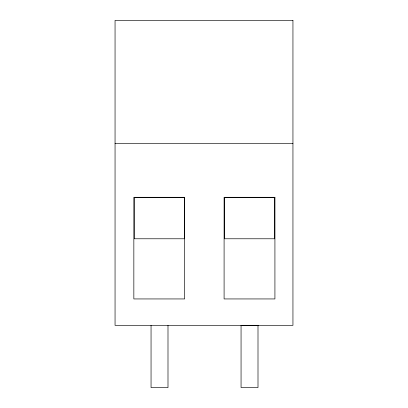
<?xml version="1.0" encoding="UTF-8"?>
<svg xmlns="http://www.w3.org/2000/svg" width="408" height="408" viewBox="0 0 408 408"><rect width="100%" height="100%" fill="white"/><g stroke="black" fill="none" stroke-linecap="round" stroke-linejoin="round"><path stroke-width="0.61" d="M115.056 143.692L292.944 143.692M167.994 325.355L167.994 387.6L151.052 387.6L151.052 325.355M292.944 20.4L115.056 20.4L115.056 325.355L292.944 325.355L292.944 20.4M184.666 197.288L133.844 197.288L133.844 298.942L184.666 298.942L184.666 197.288M274.921 197.288L224.094 197.288L224.094 298.942L274.921 298.942L274.921 197.288M184.579 197.559L134.303 197.559L134.303 238.777L184.579 238.777L184.579 197.559M274.717 197.559L224.441 197.559L224.441 238.777L274.717 238.777L274.717 197.559M257.999 325.298L241.057 325.298L241.057 387.544L257.999 387.544L257.999 325.298"/></g></svg>
